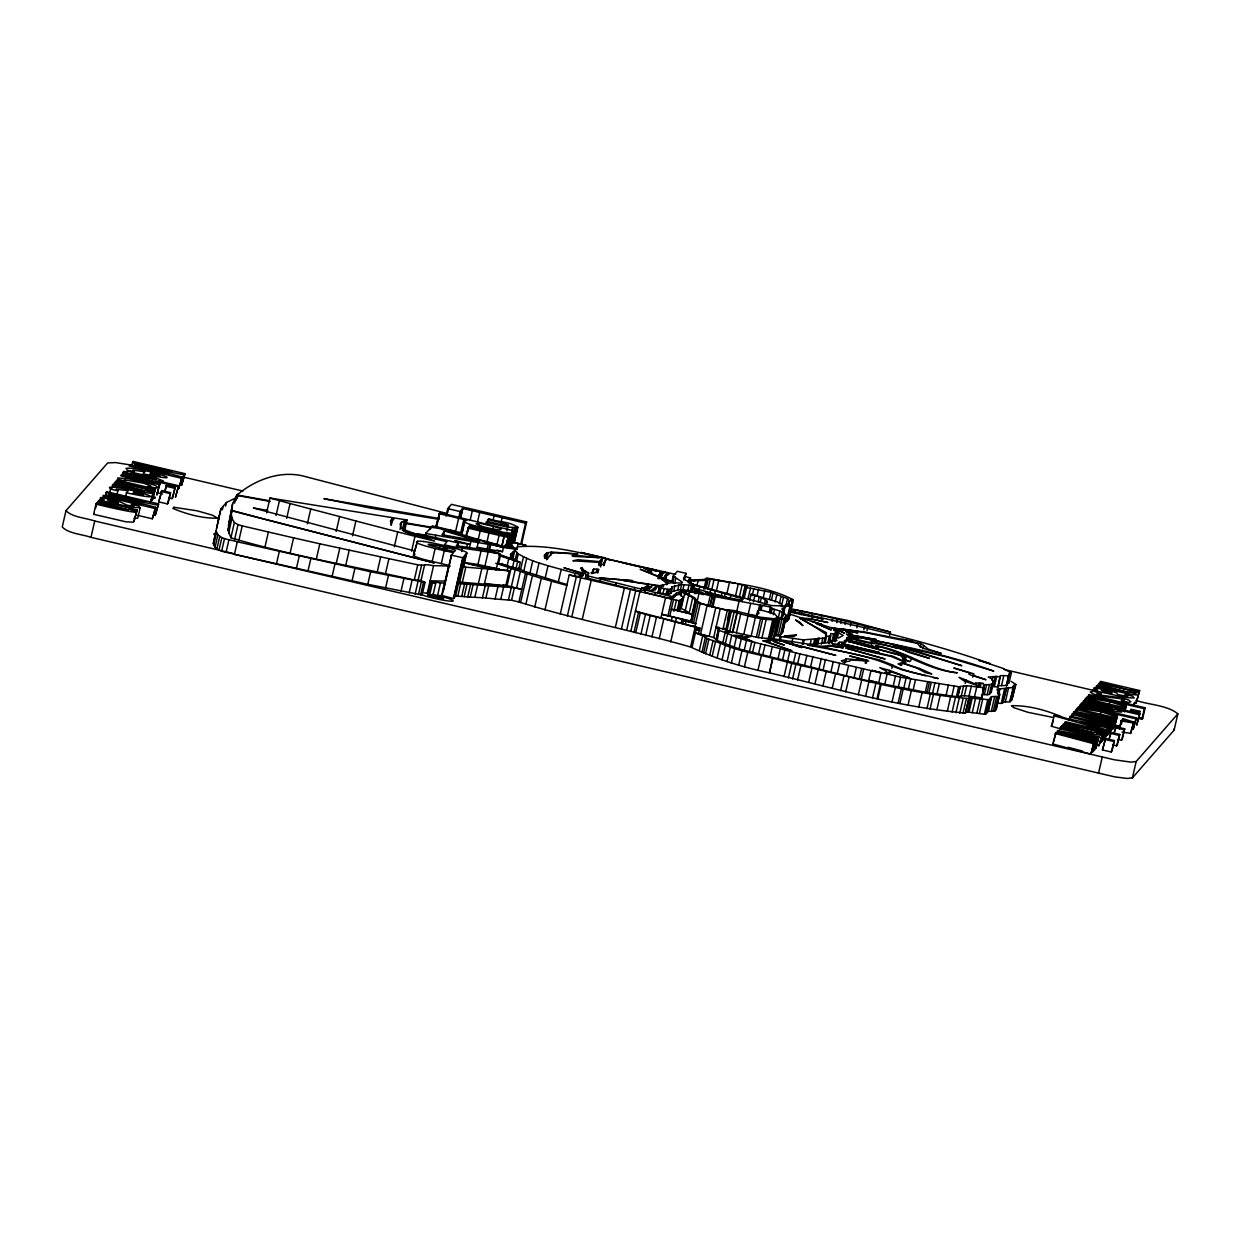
<?xml version="1.0" encoding="UTF-8"?>
<svg xmlns="http://www.w3.org/2000/svg" width="1240" height="1240" viewBox="0 0 1240 1240"><rect width="100%" height="100%" fill="white"/><g stroke="black" fill="none" stroke-linecap="round" stroke-linejoin="round"><path stroke-width="1.5" d="M836.582 637.654L837.976 630.958L832.443 628.184L789.012 613.846M588.039 576.523L588.644 573.019L583.451 569.966L581.886 567.688L580.49 568.106L583.839 571.314L583.172 575.686L583.312 573.655M588.644 573.019L587.558 575.345L586.009 575.283L585.482 577.623L640.413 591.325L641.808 587.993L644.583 587.698L648.768 584.458L623.441 580.475L659.649 585.683L663.338 584.784M232.671 503.533L228.501 525.605L232.671 503.533L236.701 495.411L270.149 501.44M905.587 656.843L905.789 660.005L909.726 661.602L904.41 659.726L900.457 655.433L849.943 641.793L903.743 655.913L905.587 656.843L904.812 660.269M236.917 497.364L226.455 502.464L220.891 508.85L213.311 543.507C215.636 552.404 227.478 551.862 234.438 554.327L367.784 584.319L422.189 594.968L425.057 582.428L421.026 580.46L414.284 579.995C353.214 566.2 290.796 555.597 230.888 537.788L228.005 530.24L231.927 510.834L434.279 562.929L256.231 516.987L231.973 510.446L232.221 508.524M228.005 530.24L231.927 510.834M391.84 521.529L391.39 524.768L390.429 520.676L392.088 518.785L393.886 519.204L391.84 521.529L391.003 525.187M508.896 546.251L511.857 533.185L514.027 532.286A22.056 2.155 12.9 0 0 510.679 530.1L439.797 512.647L435.938 526.69L455.638 531.309L458.645 518.243M132.06 465.202L115.63 462.582L107.694 462.923L65.984 510.679L62.248 527.015C68.712 533.65 81.902 534.207 90.985 537.339L1114.62 776.845L1127.129 778.457L1132.415 777.883L1174.125 730.128L1173.846 729.136M133.672 522.149L125.984 521.823L93.635 514.306L96.023 503.905L96.798 503.021L128.356 509.966L97.836 501.828L98.611 500.945L137.144 509.981L133.998 521.265L137.144 509.981M95.604 508.214L96.798 503.021M97.82 504.401L98.611 500.945M90.985 537.339L94.721 521.001C85.638 517.87 72.447 517.328 65.984 510.679M105.23 495.923L106.656 491.722L158.612 503.905L155.155 515.53L158.612 503.905M105.462 496.93L106.656 491.722M109.74 492.543L110.531 489.087L109.415 487.367C123.055 485.321 183.442 504.851 126.433 492.807L125.643 496.279M111.724 488.482L113.305 484.127L144.863 491.071L114.343 482.933L115.118 482.05L153.651 491.087L150.49 502.371L153.651 491.087M116.638 496L117.831 490.792L116.297 489.211L128.216 490.761L126.433 492.807M122.434 476.222L123.225 472.765L130.494 474.455L123.302 471.479L129.208 471.727L155.636 477.772L163.463 481.058L157.868 480.887L178.653 485.755L175.491 497.039L178.653 485.755M131.657 465.682L133.083 461.482L185.024 473.664L181.567 485.289L185.024 473.664M132.292 464.954L133.083 461.482M134.199 467.558L134.99 464.086L172.174 471.525L132.448 462.21M133.92 518.398L137.78 518.134L140.167 507.733L138.539 505.92L131.378 504.231L133.905 506.091L127.394 505.269L117.816 500.836L101.432 497.565A14.26 1.395 12.9 0 0 101.138 498.558C109.167 501.627 98.487 497.659 99.386 500.2L132.324 507.361L140.167 507.733M154.628 489.971L116.095 480.934L116.87 480.035L155.403 489.071L152.241 500.371L155.527 488.064L157.852 487.49L155.775 485.739A17.53 1.705 12.9 0 0 147.607 483.089L127.27 478.485L117.614 477.974L118.451 479.4L125.643 481.089L124.325 479.787L143.825 483.259L150.862 485.91L148.025 486.297L155.527 488.064M159.247 484.685L156.86 495.086L160.022 483.802L121.474 474.765L120.699 475.649L159.247 484.685L160.022 483.802M137.47 515.313L152.319 518.785L155.636 507.315L120.063 497.643L157.526 505.13M155.636 507.315L152.319 518.785M158.736 501.89L161.898 490.606L170.562 492.637L168.191 503.037L167.416 503.921L158.736 501.89L161.898 490.606M164.548 491.412L166.517 485.321L175.181 487.351L172.794 497.752L172.019 498.635L168.547 497.829M164.92 492.249L166.517 485.321M167.416 503.921L170.562 492.637M172.019 498.635L175.181 487.351M182.063 477.059L178.731 488.545L182.063 477.059L146.475 467.387L183.954 474.889M213.9 534.533L214.163 533.386M218.023 521.389L220.891 508.85M213.311 543.507L216.179 530.952C218.504 539.865 230.346 539.322 237.321 541.787L370.651 571.764L425.057 582.428M216.535 528.38L219.403 515.84M213.621 545.073L216.488 532.534M222.347 509.826L223.169 506.246M215.062 547.228L217.93 534.688M225.633 506.06L226.455 502.464M216.907 548.933L219.774 536.393M218.999 550.126L221.883 537.587M221.665 551.072L224.533 538.532M234.654 503.053L235.817 498M235.538 500.464L236.701 495.411M235.91 500.03L237.072 494.977C254.882 479.896 280.287 470.068 303.924 476.222L446.943 513.484M228.578 533.278L232.051 518.134L231.477 515.081M237.165 498.604L238.328 493.551M226.067 552.358L228.935 539.818M230.888 537.788L234.36 522.629L232.051 518.134M234.577 539.741L238.049 524.597L234.36 522.629M237.321 541.787L234.438 554.327L1114.496 759.81L1130.865 762.12L1136.15 761.546L1177.861 713.79C1167.011 705.08 1149.17 704.909 1135.918 700.368M238.746 541.028L242.219 525.869L238.049 524.597M266.585 512.864L269.979 498.031L407.03 519.994L404.488 531.107M264.926 547.165L268.398 532.007L242.219 525.869M276.055 515.484L279.45 500.65L269.979 498.031M276.458 563.89L279.341 551.351M286.673 518.351L290.067 503.533L279.45 500.65M290.113 553.009L293.586 537.85L268.398 532.007M296.422 568.432L299.29 555.892M307.365 523.822L310.76 509.005L290.067 503.533M307.985 571.067L310.853 558.527M316.371 558.946L319.842 543.802L417.756 564.836L424.499 565.3L421.026 580.46M336.211 531.371L339.605 516.553L310.76 509.005M332.103 576.399L334.986 563.859M336.303 563.363L339.776 548.204M345.728 565.425L349.2 550.265M352.501 535.82L355.896 521.001L339.605 516.553M352.051 580.863L354.919 568.308M367.784 584.319L370.651 571.764M377.162 572.307L380.634 557.148M390.833 524.257L392.088 518.785M385.408 574.011L388.88 558.853M394.32 546.747L397.714 531.929L355.896 521.001M385.531 588.148L388.415 575.608M400.009 529.48L401.698 522.056L407.03 519.994M402.318 530.131L404.442 520.878M403.667 531.216L406.209 520.103M400.985 591.325L403.853 578.786M411.603 551.134L414.997 536.3L397.714 531.929M448.632 565.363L424.762 559.705A21.312 2.077 12.9 0 1 418.671 557.845A20.692 2.015 12.9 0 1 413.509 555.241L417.446 541.307A21.669 2.108 12.9 0 1 423.631 541.508M413.525 555.241L417.446 541.307M409.154 592.984L412.036 580.444M414.284 579.995L417.756 564.836M425.041 536.595L425.754 533.433L432.326 525.837L503.564 546.964L502.479 551.692L489.645 549.444L490.73 544.732L503.564 546.964M425.382 536.192L426.111 533.045M425.49 535.975L426.219 532.828M418.113 580.336L421.585 565.177M415.121 594.13L417.989 581.576M418.454 594.626L421.337 582.072M420.608 594.875L423.491 582.335M439.797 512.647L435.938 526.69M436.573 526.829L439.564 513.763M432.156 561.596L435.147 548.529L427.754 546.639A21.312 2.077 12.9 0 1 421.662 544.779A20.692 2.015 12.9 0 1 416.516 542.175M427.226 593.356L433.566 565.657L450.229 566.044M430.869 582.8L428.002 595.339L432.915 595.464L435.798 582.924L434.992 582.769A8.168 0.791 12.9 0 0 430.621 582.676L435.798 582.924M446.012 516.088L447.718 508.632L451.438 504.354L526.613 521.978L521.529 544.221M438.929 549.553L439.766 545.848L446.927 547.553A10.432 1.023 12.9 0 1 455.483 550.436L454.367 551.676L429.211 545.228A12.958 1.271 12.9 0 1 429.242 544.221L439.766 545.848M447.64 512.849L448.927 507.253M429.582 595.448L432.45 582.909M443.285 536.548L444.555 530.999L479.771 541.431L441.998 534.704L444.555 530.999M442.789 550.467L443.641 546.763M441.269 563.735L445.144 547.119M446.075 551.257L446.927 547.553M445.175 583.017L440.448 582.955L437.581 595.495L442.308 595.557L453.453 598.548L455.591 596.099L464.923 555.334M458.831 517.126L460.118 511.531L462.784 508.478L525.558 523.187L526.613 521.978M441.579 595.525L444.447 582.986M448.555 565.936L445.082 581.095L430.094 580.816L440.448 582.955M442.029 595.866L451.422 555.039L453.468 552.699L435.147 548.529M443.532 590.178L451.639 554.792M460.118 518.429L462.257 509.098M460.536 517.948L462.66 508.617M460.644 517.808L462.784 508.478M463.807 519.452L460.815 532.518L442.447 529.573M457.715 546.747L458.568 543.058L425.15 535.231L424.173 536.346L447.036 541.71L444.37 544.763L452.042 546.561L499.829 553.691L496.015 570.292M461.683 535.122L464.287 521.451L467 520.196L438.929 513.624M462.411 531.867L464.55 522.536M461.668 551.505L462.443 548.111M465.946 535.51L468.565 526.985L508.632 536.378L506.478 545.786M466.426 536.316L468.131 528.845M467.682 531.836L469.851 525.233L509.919 534.626L507.346 545.91M470.208 520.04L472.347 510.71M453.453 598.548L462.784 557.768L466.829 553.149A21.08 2.062 12.9 0 0 463.729 551.04L459.993 549.739A22.056 2.155 12.9 0 0 446.788 546.189L435.721 543.632A22.46 2.185 12.9 0 0 425.692 541.787L423.631 541.508M453.747 598.207L463.078 557.442M466.612 547.77L467.433 544.189M503.099 584.691L521.777 589.388L514.429 587.729L458.459 583.544L459.714 582.118L466.178 553.893M459.714 582.118L505.75 585.931L509.221 570.772L463.186 566.959L466.829 553.149M455.591 596.099L457.808 596.177L460.675 583.637M469.387 548.173L470.968 541.307L490.73 544.732M462.35 582.304L465.821 567.145M477.555 521.839L479.71 512.446M457.808 596.177L461.729 596.44L464.597 583.885M478.067 526.706L478.919 523.001L493.411 526.396A10.432 1.023 12.9 0 1 501.177 529.154L500.014 529.976L492.11 528.798A12.958 1.271 12.9 0 1 482.375 526.442L476.114 523.854L478.919 523.001M461.729 596.44L464.194 596.642L467.061 584.102M478.268 539.415L480.206 530.921M482.329 549.832L477.121 547.259L478.19 542.546M464.194 596.642L467.743 596.921L470.611 584.365M467.743 596.921L470.239 597.138L473.107 584.598M487.025 523.435L488.793 518.615C497.674 522.319 510.26 521.265 517.808 527.465L514.414 542.298M464.923 562.542L477.958 564.479L481.058 550.901M487.614 522.753L488.545 518.909M486.669 543.182L489.01 532.983M470.239 597.138L474.843 597.324L477.71 584.784M478.469 583.172L481.942 568.013M493.241 519.514L494.078 515.809M488.762 551.134L487.057 549.475L488.126 544.267M492.559 530.1L493.411 526.396M484.7 567.005L488.157 551.955M488.281 551.459L489.862 544.608M484.453 583.777L487.925 568.618M474.843 597.324L482.453 597.757L485.321 585.218M500.882 523.264L502.154 517.7M496.93 544.763L499.085 535.355M482.453 597.757L485.894 598.005L488.762 585.466M501.89 545.724L503.998 536.501M502.092 545.771L504.2 536.548M506.896 530.875L507.733 527.171L517.808 527.465M505.641 546.607L508.632 536.378M506.044 546.282L508.199 536.874M506.711 545.832L509.919 534.626M507.052 545.445L509.377 535.246M485.894 598.005L495.132 598.92L498 586.38M511.702 531.635L512.554 527.93M510.058 546.592L514.306 528.07M510.632 547.104L514.027 532.286M507.067 566.029L508.741 558.713M511.407 546.669L515.639 528.132M512.817 542.903L516.212 528.07M513.298 542.841L516.692 528.023M495.132 598.92L500.759 599.416L503.626 586.876M507.222 570.772L508.028 567.238L495.768 563.27M510.307 557.535L511.143 553.877M513.856 541.307L517.25 526.473M514.089 542.655L517.638 526.969M511.81 558.496L513.484 551.18L510.353 554.761L512.538 558.372L517.7 560.961L499.906 554.636M512.787 559.209L514.879 550.095L517.778 546.763C546.096 544.639 574.942 551.196 602.485 558.062L599.525 561.457L598.672 565.192M506.943 586.257L510.989 568.602L508.028 567.238M512.446 567.765L514.12 560.449L500.309 555.985L498.635 563.317L515.948 568.958L518.63 569.734L520.304 562.418L498.589 554.698M496.124 545.879L516.925 548.824L518.01 544.112M515.267 559.783L516.941 552.482M516.522 561.24L518.196 553.954L514.879 550.095M520.893 543.57L525.558 523.187M511.19 587.357L515.236 569.702L510.989 568.602M500.759 599.416L508.431 600.005L511.299 587.45M515.948 568.958L517.622 561.643L514.12 560.449M508.431 600.005L511.546 600.269L514.429 587.729M520.599 569.439L523.513 556.683M516.662 587.605L520.382 571.408L515.236 569.702M567.005 584.629L523.776 571.082L526.706 558.31L518.196 553.954M1012.351 689.921L1013.173 686.293L1014.103 686.697L1013.468 687.409L996.96 689.192L999.657 694.85L998.355 696.337L991.644 696.601L988.931 699.701L969.199 697.965L965.402 713.031C899 707.343 834.365 688.231 769.637 672.87C742.357 667.368 715.682 658.704 690.587 647.001C633.702 630.649 575.375 619.706 518.909 601.943L525.496 573.19L520.382 571.408M520.599 602.593L527.186 573.841L525.496 573.19M529.837 573.593L532.75 560.821L526.706 558.31M525.869 604.314L532.441 575.562L527.186 573.841M536.099 575.732L539.028 562.976L532.75 560.821M544.453 558.171L545.275 554.543M545.368 558.45L546.607 553.009L551.521 552.033L577.778 553.986L555.458 552.792L551.242 553.614L547.243 559.163L544.096 555.892L546.607 553.009M534.719 607.089L541.291 578.336L532.441 575.562M546.577 559.783L548.235 552.544M545.089 578.522L548.018 565.75L539.028 562.976M550.684 555.659L551.521 552.033M544.964 609.956L551.537 581.204L541.291 578.336M558.294 582.18L561.224 569.408L548.018 565.75M560.247 614.141L569.222 574.972L581.296 576.941L582.49 573.841L563.875 567.796L583.714 573.329M574.632 575.67L575.159 573.329L581.839 574.601L582.49 573.841M567.378 615.939L576.352 576.771L679.334 600.811L683.705 597.432L680.032 594.797L680.962 590.721L684.728 590.674L742.373 600.238L742.698 598.703L694.834 585.202L688.603 582.738L687.689 581.359L688.789 580.103L704.087 579.514L706.722 577.995L735.367 583.203M579.204 576.445L579.746 574.105M579.979 575.236L580.521 572.896M581.886 567.688L582.04 571.036L582.583 568.695M571.841 616.668L580.816 577.499M581.296 576.941L581.839 574.601M583.451 569.966L582.909 572.307L588.101 575.36M583.281 574.197L583.839 571.314M585.218 573.671L585.761 571.314M587.76 578.367L588.303 576.027L586.009 575.283M592.457 573.082L593.681 569.005L598.625 569.423L597.804 573.035M582.32 619.116L591.294 579.948M592.844 572.632L593.681 569.005M596.177 572.71L596.998 569.082M600.144 566.091L601.803 558.853M600.579 566.943L602.733 557.783L605.678 558L603.927 565.673M600.16 581.405L600.702 579.064M603.865 565.394L604.702 561.782M615.675 585.218L616.218 582.862L588.303 576.027M615.396 627.239L624.371 588.07M621.457 628.788L630.432 589.62M634.074 589.837L634.601 587.496L616.218 582.862M626.696 630.013L635.671 590.845M630.896 631.005L639.856 591.837M640.413 591.325L641.808 587.993M634.028 632.152L638.585 612.281L635.438 611.134L695.376 626.866L692.819 626.076M641.266 590.333L644.04 590.038L644.583 587.698M644.04 590.038L645.451 586.706M681.907 591.403L676.792 592.782L676.25 595.122L671.925 598.966L644.568 592.332L645.932 589.031L649.047 588.489L652.007 585.11L663.571 586.659M635.748 632.663L640.305 612.793M645.932 589.031L644.568 592.332M644.909 589.046L646.49 588.783L647.032 586.442M647.419 590.349L648.768 584.458M649.528 589.667L650.07 587.326M640.925 634.198L645.466 614.343L638.585 612.281M651.465 587.45L652.007 585.11M655.542 589.822L656.363 586.21L657.51 586.489L654.457 589.992L650.876 590.86L656.363 586.21M658.006 578.786L658.827 575.174M645.637 635.515L650.194 615.644L645.466 614.343M654.767 594.875L655.309 592.534M659.231 578.724L660.471 573.283L659.447 571.872L665.337 572.539L662.579 572.554L661.757 576.182M660.718 577.53L661.958 572.089M686.014 573.345L683.504 578.909L692.85 584.102L692.804 585.497L681.659 584.521L671.971 586.846L671.057 593.077L668.422 594.72L658.068 592.643L659.261 587.45L662.64 585.234L670.267 582.831L681.69 583.017L682.403 582.211L673.196 576.042L677.35 571.284L686.014 573.345L684.837 578.538M659.726 586.908L658.068 592.643M659.804 593.154L660.982 587.962L659.261 587.45M664.237 579.034L666.546 573.702L669.244 573.918L666.159 576.212L666.283 577.964L664.129 577.251L665.058 575.407M651.93 636.988L656.471 617.117M665.307 579.126L666.546 573.702M662.935 593.898L664.129 588.706L669.615 589.543L672.25 587.884M666.035 594.534L667.213 589.341M661.029 617.427L665.446 598.114M667.492 594.704L668.686 589.511M668.422 594.72L669.693 589.45M673.196 576.042L672.003 581.235L674.607 583.621L675.8 578.429M659.261 638.708L663.803 618.837L650.194 615.644M672.808 582.599L674.002 577.406M671.057 593.077L671.971 586.846M670.189 598.703L670.732 596.363L672.452 596.626L676.792 592.782M695.671 601.338L691.037 621.581L661.741 614.281L667.942 615.8L671.646 599.633M671.925 598.966L672.452 596.626M673.646 591.201L674.839 586.024M673.103 597.618L673.63 595.278M667.942 615.8L669.771 616.079L673.475 599.912M674.917 596.642L675.459 594.301M670.778 592.038L677.738 590.023L678.931 584.831M671.46 620.511L672.189 617.38M673.894 611.304L676.404 600.361M679.024 594.379L679.567 592.038M677.738 590.023L680.481 589.713L681.659 584.521M677.241 609.941L679.334 600.811M683.86 580.041L684.65 576.585M680.931 595.96L681.861 591.883L680.962 590.721M680.279 599.741L677.769 610.685L681.194 608.375L684.635 593.356M670.732 641.902L675.288 622.046L663.803 618.837M675.63 621.674L676.343 618.528M680.481 589.713L682.853 589.899L684.031 584.707M679.567 609.801L682.077 598.858M680.512 608.732L683.023 597.788M685.193 594.921L686.046 591.201L712.473 595.681L710.039 606.329M690.54 577.948L689.239 580.382L690.54 577.948L685.611 576.678M682.853 589.899L687.766 590.442L688.96 585.264M689.998 583.466L690.618 580.754L705.917 580.398L708.304 578.801C736.917 584.164 766.94 586.071 793.197 599.695L789.508 615.753M681.132 623.193L681.845 620.062L693.548 622.945L698.182 602.687L692.711 597.634L681.861 591.883M685.24 610.514L689.595 591.62M682.775 623.643L683.488 620.511L681.845 620.062M687.766 590.442L690.324 590.689L691.517 585.497M692.85 584.102L692.323 589.868L690.324 590.689M691.61 590.674L692.804 585.497M692.323 589.868L693.517 584.691M685.441 624.03L686.247 620.543M693.904 589.279L694.834 585.202M692.711 597.634L689.269 612.668L681.194 608.375M694.493 590.287L694.168 588.116L721.277 595.898L721.943 592.984M694.989 593.759L695.516 591.418L697.314 590.767L693.129 588.938M696.942 585.683L698.167 580.351M696.586 590.147L696.322 591.31L703.343 594.596L703.607 593.418L694.757 589.109M696.927 591.216L696.384 593.557L697.314 590.767M691.688 615.567L695.113 600.532M691.037 621.581L695.5 600.082M690.928 621.534L695.562 601.276M699.081 589.636L699.748 586.737M691.92 622.062L696.554 601.818M697.423 600.284L699.05 593.201M701.452 593.542L701.732 592.379M698.182 602.687L700.212 603.446L694.865 626.836L700.321 628.386L675.288 622.046M690.587 647.001L695.129 627.146M703.886 589.264L705.917 580.398M705.188 588.923L707.218 580.057M692.091 647.373L696.632 627.502M706.273 587.667L708.304 578.801M707.916 589.527L710.35 578.894M995.286 676.497L992.976 686.542L997.968 687.038L1000.277 676.994L996.727 676.42L988.218 677.04L991.349 678.621L993.596 682.139L991.644 684.371L983.785 684.914L983.955 687.735L966.704 685.705L958.691 686.774L900.566 677.211L871.829 670.36L880.974 672.948L878.679 682.992L853.988 677.8L738.994 648.908L717.278 640.568L713.713 637.5L698.492 633.671L699.716 628.324M707.11 605.585L700.538 634.291L709.171 636.43L715.759 607.708L700.212 603.446M709.947 592.767L710.613 589.853M707.932 605.833L710.38 595.2M711.652 589.992L714.085 579.359M699.345 650.349L702.677 635.826L695.408 632.85L698.492 633.671M709.73 606.686L712.473 595.681M714.612 594.068L715.279 591.154M711.822 607.166L714.255 596.533L770.49 606.995C774.21 610.964 781.495 609.15 783.726 614.885L781.944 617.659L774.194 618.76L760.306 617.179L734.173 610.545L727.663 609.77L729.492 610.622L716.255 607.615L701.421 603.493L697.361 601.23L694.803 597.882L683.007 591.201L686.046 591.201M702.011 652.007L705.343 637.468M712.814 607.368L715.248 596.719M716.379 590.829L718.812 580.196M703.623 652.984L706.955 638.461L702.677 635.826M705.544 653.806L708.877 639.282L706.955 638.461M709.745 655.092L713.077 640.568L708.877 639.282M713.713 637.5L720.285 608.778M724.439 596.735L725.106 593.821M712.225 655.991L715.542 641.468M716.208 638.941L718.503 628.897L716.007 627.456L725.214 629.316L723.773 627.998M716.457 639.639L718.766 629.61M727.074 592.798L729.507 582.164M716.673 640.228L718.503 628.897M717.278 640.568L718.968 630.183M793.197 599.695L790.717 599.478L792.577 602.904L789.989 605.864L784.393 606.794L784.409 607.832L781.789 608.949L783.897 611.568L782.502 611.475L786.175 615.288L784.238 618.512C765.018 622.79 745.767 614.653 727.275 610.421L722.998 629.099L729.787 630.958L734.064 612.265M738.745 600.64L730.143 598.238L730.81 595.339M717.154 657.82L720.486 643.281L713.077 640.568M727.353 619.969L729.074 612.498M722.858 642.615L725.168 632.586M725.834 629.595L730.112 610.917M727.058 630.168L731.337 611.49M725.338 643.529L727.648 633.485L719.587 630.54M722.021 659.866L725.338 645.343L720.486 643.281M739.273 597.401L742.125 584.986L747.302 586.117L745.364 587.171L742.931 597.804M736.638 611.909L739.071 601.276M729.446 645.343L731.755 635.298L727.648 633.485M732.251 632.912L736.808 613.056M729.787 630.958L725.261 631.455L728.144 632.415L732.933 631.842L737.211 613.164M740.466 601.121L741.132 598.207M727.012 661.695L730.329 647.171L725.338 645.343M742.357 598.037L745.209 585.621M742.993 599.044L745.829 586.629M774.798 619.892L770.521 638.569L777.821 640.46L773.636 639.561L777.868 642.615L784.316 645.079L774.969 642.289L769.513 638.554L758.4 637.639L736.421 632.772L740.699 614.095M744.171 598.269L746.604 587.62L745.364 587.171M734.111 647.234L736.421 637.205L731.755 635.298M731.321 663.152L734.638 648.629L730.329 647.171M747.875 599.137L750.541 588.225L770.97 592.332L787.509 598.672L789.694 601.013L788.888 604.562M749.503 600.919L751.037 594.239L776.457 601.586L780.766 603.539L782.332 606.81M738.994 648.908L741.303 638.879L736.421 637.205M752.215 595.789L753.843 588.706M747.86 615.831L750.696 603.415M743.783 634.446L748.061 615.769M738.653 665.229L741.97 650.706L734.638 648.629M753.331 601.974L754.865 595.278L751.037 594.239M744.202 650.457L746.495 640.413L741.303 638.879M756.88 596.425L758.508 589.326M789.694 601.013L787.803 604.236L783.82 605.942L771.234 605.538L758.229 601.803L759.206 596.735L754.865 595.278M751.13 636.105L755.408 617.412M744.418 666.794L747.751 652.271L741.97 650.706M756.447 616.435L757.609 611.382L759.639 609.63L774.659 613.862L777.232 616.792L776.457 620.171M757.253 614.265L758.028 610.886M757.562 613.971L759.593 605.105M760.182 602.733L761.329 597.711L759.206 596.735M749.441 651.682L751.735 641.638M759.392 610.468L760.616 605.151M763.158 597.897L764.786 590.798M760.926 610.529L762.15 605.213M752.572 652.426L754.881 642.382L746.495 640.413M756.369 637.236L760.647 618.558M764.197 604.857L765.343 599.85L761.329 597.711M758.4 637.639L762.678 618.962M766.103 604.392L766.863 601.043L765.343 599.85M769.343 599.416L770.97 592.332M761.933 638.042L766.212 619.365M758.524 653.976L760.818 643.947L754.881 642.382M771.404 600.253L773.032 593.169M769.265 612.312L770.49 606.995M769.761 612.855L770.986 607.538M758.043 669.988L761.375 655.464L747.751 652.271M771.017 613.661L772.226 608.344M762.708 654.968L765.003 644.924M775.139 602.005L776.767 594.906M773.295 614.792L774.504 609.46M768.397 638.538L772.675 619.845M769.513 638.554L773.791 619.876M770.521 638.569L775.465 619.907M779.371 603.833L780.999 596.735M771.187 638.585L776.054 619.798M772.97 639.53L777.542 619.535M777.899 619.69L779.929 610.824M774.024 638.523L778.394 619.427L774.876 635.485L780.549 634.586L782.673 632.152L786.346 616.094M770.04 656.689L772.334 646.644L760.818 643.947M781.402 606.5L783.432 597.634M776.225 635.376L779.913 619.303M781.091 618.062L782.316 612.746M769.374 672.793L772.706 658.269L761.375 655.464M783.168 612.142L783.99 608.577M769.637 672.87L772.706 658.269M778.255 635.221L781.929 619.148M783.184 613.196L784.409 607.832M783.882 612.389L785.106 607.027M785.881 605.755L787.509 598.672M779.139 640.971L780.177 636.446L803.349 639.871L824.988 638.058L826.63 636.182L830.443 636.368L830.676 633.532L833.652 633.888L835.45 633.346L836.008 631.548L837.961 631.61M780.549 634.586L784.238 618.512M780.038 641.126L781.076 636.585M781.65 633.33L785.339 617.257M786.175 615.288L782.673 632.152M788.408 605.105L789.229 601.555M789.989 605.864L786.3 621.938L788.888 618.977L792.577 602.904M778.023 658.765L780.317 648.721L772.334 646.644M787.322 620.775L791.011 604.702M789.26 615.675L792.531 601.385M782.533 660.068L784.843 650.024L780.317 648.721M794.607 613.599L795.599 610.018L821.702 615.443L890.475 632.059L889.716 635.376M794.84 613.335L795.599 610.018M784.021 676.653L787.338 662.129L772.97 658.347M787.524 661.37L789.818 651.326L784.843 650.024M791.74 643.048L792.779 638.523M801.133 614.808L801.893 611.49M788.376 677.939L791.693 663.415L787.338 662.129M793.445 662.935L795.739 652.891L789.818 651.326M792.562 678.931L795.894 664.392C853.105 677.164 910.145 694.013 968.719 698.507L969.199 697.965M797.615 663.927L799.909 653.883L880.974 672.948M802.311 644.397L803.349 639.871M803.132 644.382L804.171 639.856M811.611 617.117L812.37 613.8M797.615 679.923L800.947 665.4M804.59 665.275L806.884 655.232M809.829 645.808L811.208 639.763M925.691 675.754L901.558 669.646L889.623 665.058C863.738 653.775 834.908 650.613 807.457 644.924L813.207 645.591L814.587 639.514M814.68 645.25L816.06 639.22M820.942 618.76L821.702 615.443M810.681 666.485L812.975 656.441M815.812 646.149L817.532 638.585M816.54 644.18L817.935 638.135M808.728 682.124L812.06 667.585M817.718 644.04L819.098 637.995M821.423 644.103L822.818 638.058M823.949 642.599L824.988 638.058M825.515 636.337L826.351 632.679C781.665 609.259 801.613 617.412 826.321 634.601L826.351 632.679M815.005 683.596L818.338 669.058M819.051 668.453L821.361 658.409M825.251 642.227L826.63 636.182M832.071 621.364L832.83 618.047M827.933 642.304L829.312 636.26M828.863 641.731L829.638 638.058M828.832 642.878L830.568 635.33M828.955 643.668L830.676 636.105M823.205 669.461L825.499 659.417M833.652 633.888L831.916 641.452L828.955 641.08M831.838 643.715L832.582 640.429L837 640.693L834.458 637.593L838.519 638.027L843.216 635.376L833.435 630.06M836.783 622.682L837.543 619.365M822.957 685.673L826.274 671.15M834.071 638.212L835.466 632.168M833.73 640.909L836.008 631.548M834.97 637.251L836.008 632.726M835.032 641.808L835.791 638.523M836.225 636.818L837.605 630.773M836.24 638.507L837.976 630.958M837.574 637.081L838.705 632.136M840.844 623.488L841.604 620.171M830.971 671.553L833.265 661.509M838.783 645.699L839.573 642.258L844.502 642.01L845.835 642.243L842.208 643.514L879.33 652.55L841.882 643.746L840.798 644.971L832.908 644.909L832.908 643.731L836.845 644.257L839.573 642.258M845.029 624.464L845.788 621.147M832.241 688.278L835.559 673.754M837.326 673.366L839.635 663.338M846.238 641.018L847.029 637.577L849.88 636.926L846.424 634.074L876.199 639.546L849.71 635.019M850.33 626.014L851.09 622.712M848.579 640.956L849.369 637.515M848.702 642.072L849.88 636.926M844.471 663.199L846.114 658.781L864.202 660.517L864.9 659.726L849.695 655.945L868.729 661.029L850.749 659.975L849.726 661.153L843.107 662.144L841.449 660.812L845.246 659.773M849.493 641.948L850.826 636.632L848.486 634.865M849.788 641.591L850.578 638.166C870.418 645.808 875.146 641.375 898.179 648.458L873.937 641.917L868.868 642.32L852.64 638.383L850.733 636.74L858.793 638.615L857.104 638.104M845.324 662.222L846.114 658.781M840.58 690.634L843.913 676.11M856.855 627.843L857.615 624.526M846.3 675.707L848.594 665.679M845.726 691.904L849.059 677.381M863.83 629.904L864.59 626.587M853.988 677.8L856.298 667.771M866.962 630.649L867.721 627.332M859.227 679.024L861.537 668.995M861.304 679.474L863.598 669.429M865.226 663.199L866.016 659.757M858.297 694.85L861.63 680.326M866.279 663.245L867.07 659.82M871.286 645.033L872.077 641.591M868.558 680.993L870.868 670.949M865.566 696.384L868.899 681.861M872.573 697.748L875.89 683.225M877.068 698.492L880.385 683.968M877.858 698.74L881.191 684.216M960.349 686.433L957.73 696.818L925.257 692.199L884.787 684.263L887.096 674.219M888.646 673.816L889.421 670.375L879.749 667.678L886.554 671.259L886.972 672.111L884.926 672.7L890.165 672.964L890.94 672.064L890.01 671.429L909.896 678.14L889.421 670.375M891.855 668.484L892.63 665.058L879.423 659.882L821.531 646.644L826.801 646.939L829.08 645.87L843.37 647.838L829.638 645.73L830.521 645.404L822.787 646.319L813.207 645.591M893.172 686.232L895.466 676.188M892.01 702.057L895.327 687.534M902.952 659.355L903.743 655.913M898.256 687.239L900.566 677.211M904.332 660.812L905.123 657.37M898.07 703.25L901.402 688.727M899.884 703.561L903.216 689.037M903.774 688.185L906.084 678.14M910.702 660.889L911.477 657.464M908.377 688.96L910.687 678.931M920.282 647.14L921.072 643.7L902.317 639.452L907.448 640.507M908.083 704.925L911.4 690.401M913.198 689.843L915.492 679.799M922.793 648.861L923.583 645.42L921.072 643.7M918.809 706.924L922.141 692.4M925.257 692.199L927.551 682.155M927.04 692.494L929.349 682.45M928.899 692.649L931.209 682.62M926.993 708.582L930.31 694.043M932.62 692.974L934.913 682.93M930.077 708.986L933.41 694.462M937.084 693.532L939.393 683.488M936.898 709.575L940.23 695.051M946.135 695.036L948.445 684.991M947.329 711.218L950.646 696.679M951.87 696.058L954.165 686.03M952.103 712.07L955.42 697.546M956.396 696.818L958.691 686.774M957.73 696.818L960.039 686.789M955.916 712.752L959.233 698.229M958.055 696.462L961.31 695.95L963.62 685.921M965.17 683.457L965.96 680.016L959.001 677.35L963.945 680.884L977.306 685.425L980.065 686.077L980.84 685.178L979.151 683.318L983.506 683.55L975.353 682.899L976.438 684.635L965.96 680.016M959.776 713.264L963.108 698.74M961.31 695.95L964.395 695.733L966.704 685.705M963 713.31L966.332 698.787M972.811 677.179L973.601 673.739L953.808 667.988L969.804 673.01L968.859 674.08L970.517 674.979L985.986 679.737L973.617 675.475L973.601 673.739M964.395 695.733L969.013 696.198L971.323 686.154M965.402 713.031L968.719 698.507M965.867 712.489L967.51 712.132L970.843 697.609M967.51 712.132L968.982 712.179L972.299 697.655M969.013 696.198L974.454 696.927L976.763 686.882M968.982 712.179L972.269 712.659L975.601 698.136M977.973 687.193L978.763 683.751M978.376 686.743L979.151 683.318M972.269 712.659L976.841 713.248L980.236 698.632M982.638 689.936L983.785 684.914M974.454 696.927L981.662 697.779L984.219 686.169M981.662 697.779L984.281 687.379M979.399 713.511L982.731 698.988M981.491 694.958L984.374 694.571L986.668 684.527M984.374 694.571L987.149 694.741L989.458 684.697M976.918 713.155L984.39 714.255L987.707 699.732M992.232 680.388L992.992 677.04M987.149 694.741L989.349 694.4L991.644 684.371M984.39 714.255L985.614 714.225L988.931 699.701M990.279 693.346L993.24 680.884M986.792 712.892L990.109 698.353M989.349 694.4L991.287 692.183L993.596 682.139M987.49 712.07L990.822 697.546M987.923 711.589L991.256 697.05M985.614 714.225L988.311 711.14L991.644 696.601M994.434 686.464L996.727 676.42M988.311 711.14L991.303 711.373L994.62 696.833M997.968 687.038L999.797 677.35M991.303 711.373L993.287 711.202L996.619 696.679M997.549 692.741L998.386 689.115M997.658 693.966L998.898 688.525M998.789 694.043L1000.029 688.603M993.287 711.202L995.038 710.861L998.355 696.337M997.688 700.957L999.363 693.702M996.34 707.87L999.673 693.331M997.875 685.72L1001.517 685.643L1003.811 675.614L1008.74 675.769L1009.484 673.46L1011.329 673.041L1003.377 668.484L978.98 660.362L990.155 663.695C927.582 641.343 862.606 627.068 797.754 612.514L792.251 611.909L823.313 618.962L790.779 612.235M995.038 710.861L996.34 709.373L999.657 694.85M998.216 703.22L1001.238 703.421L1004.555 688.898M1001.517 685.643L1006.771 685.457L1008.244 676.125M1006.446 685.813L1008.74 675.769M1001.238 703.421L1002.804 702.817L1006.136 688.293M1006.771 685.457L1009.484 673.46M1002.804 702.817L1006.911 687.394M1011.329 673.041L1009.035 683.085L1006.322 684.495M1005.33 701.933L1008.663 687.394M1003.594 701.918L1010.151 701.933L1013.468 687.409M1014.103 686.697L1010.771 701.22L1009.856 700.817L1014.119 685.208L1015.916 684.464L1011.158 681.411M1010.786 699.748L1011.887 699.81L1015.204 685.286M1015.916 684.464L1011.887 699.81M1060.479 728.826L1051.334 726.237L1054.543 714.798L1067.904 718.843L1107.987 726.749L1104.732 738.234L1107.987 726.749M1052.527 723.571L1053.334 720.068M1096.858 739.49L1068.973 733.755L1095.664 740.854L1094.982 741.629L1066.989 735.832L1093.82 742.977L1090.859 754.121L1052.729 743.985L1055.891 732.607L1083.171 738.265L1057.023 731.306L1057.782 730.453L1097.586 738.653L1094.44 750.029L1097.586 738.653M1053.891 741.365L1055.891 732.607M1060.991 729.353L1061.796 725.834L1093.742 732.871L1062.851 724.64L1063.641 723.742L1102.639 732.871L1099.446 744.31L1102.639 732.871M1068.756 720.456L1070.352 716.054L1109.351 725.183L1106.158 736.622L1109.351 725.183M1071.096 717.789L1072.647 713.418L1099.927 719.076L1073.778 712.132L1072.972 715.635M1075.235 713.046L1076.816 708.644L1115.814 717.789L1112.621 729.213L1115.814 717.789M1076.63 711.45L1078.397 706.846L1098.981 710.179L1079.482 705.607L1080.273 704.707L1136.351 717.851L1133.159 729.275L1136.351 717.851M1084.024 702.987L1085.604 698.585L1124.618 707.73L1123.812 711.233M1084.814 702.088L1085.604 698.585M1088.255 698.151L1089.061 694.632L1145.14 707.777L1142.722 718.317L1141.947 719.216L1138.227 718.332M1099.059 685.782L1100.609 681.411L1139.622 690.54L1136.445 701.933L1139.622 690.54M1100.361 696.632L1101.167 693.129L1093.463 691.316L1090.255 692.029L1092.796 693.857L1101.384 696.337L1119.379 698.507L1124.215 699.995L1121.27 700.678L1128.648 702.413L1130.88 701.763L1128.695 700.027L1120.402 697.655L1102.221 695.376L1096.889 693.501L1101.167 693.129M1090.859 754.121L1093.82 742.977M1100.19 715.232L1100.996 711.729L1077.436 707.947M1094.982 741.629L1092.58 752.153L1095.664 740.854M1098.268 737.878L1095.866 748.402L1099.059 736.963L1060.061 727.833L1059.27 728.732L1098.268 737.878L1099.059 736.963M1106.793 710.768L1107.599 707.265L1083.062 701.514L1083.838 700.6L1139.932 713.76L1136.724 725.183L1139.947 711.326L1131.175 709.264L1130.399 710.163L1139.173 712.225L1139.947 711.326M1108.994 705.173L1109.784 701.669L1086.225 697.872L1087.186 696.787L1107.77 700.104L1088.271 695.532L1089.061 694.632M1103.616 731.755L1101.213 742.279L1104.406 730.856L1065.408 721.711L1064.618 722.61L1103.616 731.755L1104.406 730.856M1105.569 729.523L1102.562 740.73L1105.569 729.523L1080.35 722.439L1107.149 727.71M1102.438 749.937L1105.63 738.513L1114.404 740.575L1112.001 751.099L1111.21 751.998L1102.438 749.937L1105.63 738.513M1098.47 773.512L1102.205 757.175M1110.575 723.788L1107.615 734.933L1110.575 723.788L1083.745 716.643L1111.753 722.455L1112.435 721.664L1085.729 714.566L1113.613 720.316L1114.341 719.479L1074.538 711.264L1073.778 712.132M1111.753 722.455L1109.335 732.98L1112.435 721.664M1108.591 740.311L1110.978 732.39L1119.751 734.452L1117.333 744.976L1116.558 745.875L1113.04 745.054M1113.613 720.316L1111.195 730.841L1114.341 719.479M1109.769 737.661L1110.978 732.39M1117.395 715.992L1114.326 727.26L1117.395 715.992L1100.237 710.536L1135.561 718.75M1113.923 732.902L1115.923 726.733L1124.696 728.794L1122.277 739.319L1121.503 740.218L1117.984 739.396M1114.714 731.988L1115.923 726.733M1111.21 751.998L1114.404 740.575M1124.494 697.95L1125.3 694.447L1132.538 696.152L1134.182 697.996L1126.261 697.609L1092.92 690.37C1092.022 687.782 1102.81 691.843 1094.703 688.712A14.431 1.411 12.9 0 1 1094.998 687.704L1108.963 690.293L1116.837 692.943L1117.705 694.663L1127.842 696.322L1125.3 694.447M1119.379 727.957L1121.456 720.394L1128.974 721.432M1119.441 729.167L1121.456 720.394M1121.301 724.455L1122.991 718.642L1133.748 722.052L1130.616 733.398L1122.014 732.019M1116.558 745.875L1119.751 734.452M1124.323 711.946L1126.184 705.932L1109.041 700.476L1144.35 708.691L1145.14 707.777M1124.975 711.187L1126.184 705.932M1121.503 740.218L1124.696 728.794M1130.616 733.398L1133.748 722.052M1141.947 719.216L1144.35 708.691M1132.415 777.883L1136.15 761.546M1174.125 730.128L1177.861 713.79M435.085 538.78L435.907 535.215L470.968 541.307M599.494 561.581L577.902 559.721L572.896 560.775L599.277 562.418L599.106 564.169L600.811 564.944L604.577 563.906L603.989 562.588L606.98 559.178L610.437 559.968M123.225 472.765L122.45 473.649L177.878 486.638M134.99 464.086L134.339 464.829L169.12 474.3L129.921 465.108L129.177 465.961L181.118 478.144M93.635 514.306L94.41 513.422M401.698 522.056L400.21 523.761L400.427 526.086L401.171 527.976L403.884 529.635L434.636 541.12L414.997 536.3M410.549 533.324L426.111 535.014M429.675 529.62L430.528 528.643M461.296 534.518L461.978 533.727M458.568 543.058L456.274 545.678L491.738 550.808L499.829 553.691M602.733 557.783L580.832 552.451L605.678 558M598.625 569.423L597.634 571.888L591.712 573.609L591.093 572.71L593.542 571.346L593.278 569.454M646.49 588.783L648.226 586.799L651.372 587.249M660.471 573.283L657.665 576.011L640.135 569.207L658.363 576.832L667.414 583.73L666.546 584.722M689.765 578.026L688.541 580.661M750.541 588.225L746.604 587.62M765.499 604.5L767.452 602.253L766.863 601.043M777.232 616.792L775.744 618.496L771.435 619.07M832.582 640.429L830.785 642.49L809.86 644.366L771.776 638.476M847.029 637.577L846.517 639.111L847.555 640.072L844.316 640.63L850.873 641.08L878.695 647.792L852.066 641.064L850.578 638.166M1013.173 686.293L1014.119 685.208M1051.334 726.237L1052.124 725.322M1061.796 725.834L1061.022 726.733C1055.999 726.175 1122.665 741.536 1094.502 732.05L1101.849 733.786M1052.729 743.985L1053.488 743.132M1124.618 707.73L1123.827 708.629L1084.83 699.484M1139.932 713.76L1139.141 714.659L1114.698 708.923C1142.877 718.409 1076.212 703.049 1081.218 703.607L1082.009 702.708L1113.938 709.745L1107.599 707.265M696.152 629.595L698.476 627.952L699.841 630.478L696.152 629.595L699.236 630.416M807.38 619.706L809.565 618.822L827.917 622.511L810.185 618.605L799.846 617.954M676.25 595.122L681.365 593.743M1133.468 705.544L1134.321 704.878M1098.159 745.86L1099.338 745.643L1097.819 744.527M153.156 498.464L155.465 497.891L154.783 496.837M702.382 594.394L704.057 594.27L703.607 593.418M1003.811 675.614L1000.184 675.676L1000.277 676.994M585.482 577.623L587.016 577.701M695.516 591.418L683.984 590.596M512.911 546.793L511.469 546.98L516.925 548.824M1133.639 703.39L1136.351 703.266L1134.863 702.135M747.394 615.257L756.121 615.443L759.128 613.118L757.609 611.382M506.044 546.096L507.594 546.22M791.182 609.956L795.367 610.282M416.532 535.417L425.553 536.331M418.872 536.843L420.081 537.075L403.139 530.813L413.091 535.06L424.157 537.385M485.166 583.466L505.75 585.931M439.131 519.374L370.667 508.137L323.873 498.682L438.945 518.49M496.62 545.445L498.682 545.724A22.46 2.185 12.9 0 0 504.246 546.034L505.564 544.918L512.771 546.127M500.03 547.026L517.064 549.382M411.432 533.246L414.718 533.758M418.019 534.254L421.321 534.765M1052.512 717.325L1027.913 712.303L1013.762 707.653L1011.468 705.684C1028.208 705.327 1045.553 709.978 1060.944 716.55L1061.254 717.356M433.566 565.657L430.435 565.161A18.073 1.767 12.9 0 0 424.359 565.021L424.499 565.3M424.08 592.86L427.939 593.48M1120.976 720.936L1133.019 722.874M455.638 531.309L405.294 522.8M716.085 626.913L718.983 627.378M405.449 523.435L431.721 527.806M580.134 575.871L581.963 576.182M909.571 640.801L912.346 641.266L865.148 632.106L840.209 628.742L866.341 632.834L917.274 643.312C922.576 650.644 933.673 650.504 941.346 653.511L928.326 649.14L923.583 645.42M774.721 635.5L780.177 636.446M269.467 500.789L237.072 494.977M425.754 533.433L435.907 535.215M477.121 547.259L487.041 548.995M654.054 569.764L644.862 567.827M267.747 510.415L253.44 507.997L414.036 550.808M507.733 527.171L485.987 522.335L486.886 521.312L499.518 524.272A9.424 0.914 12.9 0 0 508.539 525.218L507.873 524.846A9.424 0.914 12.9 0 0 500.882 522.707L487.893 519.668M639.669 566.788L623.007 562.913M790.392 608.669L848.393 620.62L890.475 632.059M933.023 677.474L938.199 678.559C923.382 674.514 905.185 672.003 892.63 665.058M469.232 564.014L499.658 569.284L477.958 564.479M897.171 645.451L946.446 656.89L993.783 671.119C948.352 654.55 900.798 645.745 853.57 636.197L896.752 645.125M432.295 594.317L441.393 596.44A18.073 1.767 12.9 0 1 451.298 601.214A18.073 1.767 12.9 0 1 425.661 596.083L422.189 594.968M293.586 537.85L319.842 543.802M511.546 600.269L518.909 601.943M447.718 508.632L460.118 511.531M742.125 584.986L738.234 584.071L735.382 596.486L737.986 597.091M675.583 574.384L607.135 558.992L659.618 571.284L655.216 570.183M468.968 526.24L509.036 535.634M467.682 527.992L507.749 537.385M758.229 601.803L695.593 585.094L690.913 583.327L690.618 580.754M1099.865 682.264L1130.787 690.463L1098.826 683.457L1098.082 684.31L1128.958 692.509L1097.043 685.503L1096.284 686.356C1092.006 685.751 1157.788 701.36 1129.717 691.734L1138.77 692.741L1131.5 689.688L1138.862 691.409M466.953 537.091L484.592 541.229A21.08 2.062 12.9 0 1 497.659 544.716L501.425 546.003M712.163 596.037L714.255 596.533M660.982 587.962L664.129 588.706M182.9 476.966L242.931 491.04M1003.889 669.414L1092.533 690.2M634.601 587.496L640.941 588.969M715.759 607.708L727.275 610.421M165.742 486.204L174.406 488.235M451.375 555.101L462.784 557.768M1138.987 717.433L1142.722 718.317M161.123 491.489L169.787 493.52M464.271 562.867L486.746 568.106L509.221 570.772M157.015 492.714L162.564 494.016M152.876 491.97L145.607 490.265C173.46 499.627 107.57 484.468 112.53 485.011M1076.041 709.543L1115.039 718.689M110.531 489.087L117.831 490.792M1114.59 724.919L1120.154 726.221M1069.562 716.952L1108.56 726.097M1115.132 727.632L1123.905 729.693M106.02 492.45L145.762 501.766L108.562 494.341L107.911 495.086L142.693 504.541L103.493 495.349L102.75 496.202L154.69 508.385M1110.188 733.289L1118.96 735.351M791.693 663.415L795.894 664.392M136.369 510.864L129.115 509.16C156.953 518.521 91.062 503.363 96.023 503.905M1104.84 739.412L1113.613 741.474M94.721 521.001L233.136 553.443M669.771 616.079L690.634 621.054M795.739 652.891L799.909 653.883M645.095 589.992L670.732 596.363M879.393 682.914L884.787 684.263M902.844 647.9L961.822 665.725L916.453 651.264L893.048 645.451L895.497 646.179M569.222 574.972L576.352 576.771M683.488 620.511L696.105 623.736M484.158 542.298L485.228 542.577M869.519 680.404L877.595 682.481M730.143 598.238L705.25 592.085L726.671 597.572L724.656 596.936M1071.902 714.287L1110.033 724.408M1055.147 733.46L1093.277 743.597M1068.151 747.302L1082.458 751.115M732.933 631.842L736.421 632.772M872.882 681.427L878.679 682.992M551.537 581.204L566.835 585.389M561.224 569.408L575.159 573.329M690.168 579.824L694.772 581.126M1053.737 715.712L1104.964 730.205M811.487 621.38L821.826 624.34M517.622 561.643L520.304 562.418M818.291 623.55L821.826 624.572M496.93 550.064L502.479 551.692M673.63 576.771L675.242 577.282L673.537 576.615L672.437 581.963L661.308 578.119L668.345 582.428M1109.784 701.669L1125.533 706.676M1100.996 711.729L1116.729 716.736M1122.51 719.185L1128.989 721.432M491.474 551.645L496.543 553.443M512.414 566.99L516.026 568.277M501.673 563.735L518.63 569.734M672.343 581.808L659.603 576.802L662.951 573.934L662.579 572.554M517.933 568.075L523.776 571.082M990.946 690.913L991.287 692.183M996.03 708.226L996.34 709.373M464.287 521.451L465.341 522.474A21.312 2.077 12.9 0 0 469.061 524.009A20.692 2.015 12.9 0 0 482.159 527.713L492.606 530.146A21.669 2.108 12.9 0 0 505.161 532.534L507.222 532.828A22.398 2.185 12.9 0 0 511.857 533.185M981.925 696.214L981.971 697.407M788.857 617.458L788.888 618.977M488.142 543.399A10.401 1.023 12.9 0 1 488.979 543.663M414.454 554.373A21.669 2.108 12.9 0 1 415.059 554.249M463.125 565.177A21.08 2.062 12.9 0 1 463.853 566.215M464.566 536.517A21.312 2.077 12.9 0 1 463.311 536.005M512.585 542.097L526.024 545.352L512.585 542.097M779.665 640.445L801.66 647.59L785.416 642.382L835.76 655.371L779.665 640.445M875.967 645.808C903.79 651.914 927.97 670.22 957.28 672.808C928.109 669.29 904.735 650.163 875.967 645.808M144.832 471.743L143.05 473.789C200.059 485.832 139.671 466.302 126.015 468.348L127.147 470.068L134.447 471.774L132.912 470.193L144.832 471.743M118.094 502.836C98.441 499.271 110.903 497.969 118.094 502.836M134.091 492.125L133.067 493.303L143.406 495.07L134.091 492.125M150.707 473.107L149.668 474.285L160.007 476.052L150.707 473.107M572.756 554.993L572.043 555.799L573.236 556.372L599.292 557.675L572.756 554.993M644.242 568.308L651.837 572.353L647.389 569.253L656.409 570.912L644.242 568.308M739.939 637.251L733.553 635.19L742.714 635.655L736.281 635.903L739.939 637.251M748.65 636.027L741.737 637.375L752.618 641.654L744.822 638.12L750.99 636.43L748.65 636.027M763.05 640.847L791.972 650.783L766.769 641.7L770.567 640.987L769.141 639.809L763.05 640.847M802.76 625.518L795.522 619.969L799.645 622.031L802.76 625.518M796.375 634.803L794.096 636.43L784.346 636.074L796.375 634.803M816.013 623.302L830.986 629.874L816.013 623.302M839.465 628.913L831.048 627.58L857.879 632.912L839.465 628.913M845.804 631.408L851.911 634.043L845.804 631.408M858.204 648.443L837.341 644.831L891.111 656.441L904.316 661.881L898.039 663.958L901.62 665.307L899.698 664.361L903.697 663.601L916.934 668.143L925.613 672.716L931.829 673.986L919.507 668.422L903.882 663.462L905.99 662.207L893.048 656.317L858.204 648.443M903.48 649.791L908.254 652.24L929.551 658.44L896.52 647.451L903.48 649.791M1111.846 693.036C1091.959 689.425 1104.577 688.107 1111.846 693.036M618.683 579.576L599.121 577.918L632.88 580.707L618.683 579.576M173.91 507.284L172.949 508.4C186.852 514.321 202.508 518.521 217.636 518.196L212.365 515.143L197.02 510.787L173.91 507.284M156.504 479.725L136.431 475.85L131.161 473.711L143.561 475.835L156.504 479.725M455.111 540.64L461.497 543.089L469.371 544.189L455.111 540.64M674.25 609.739L671.321 609.289L692.199 614.25L674.25 609.739M434.093 595.696L432.125 595.308A8.168 0.791 12.9 0 0 427.754 595.216L428.404 595.557A8.168 0.791 12.9 0 0 438.402 598.238A8.168 0.791 12.9 0 0 443.254 598.346A8.168 0.791 12.9 0 0 434.093 595.696M848.61 648.675L845.835 648.117L885.143 659.029L848.61 648.675M839.402 630.649L835.559 629.254L844.533 633.097L839.402 630.649"/></g></svg>
